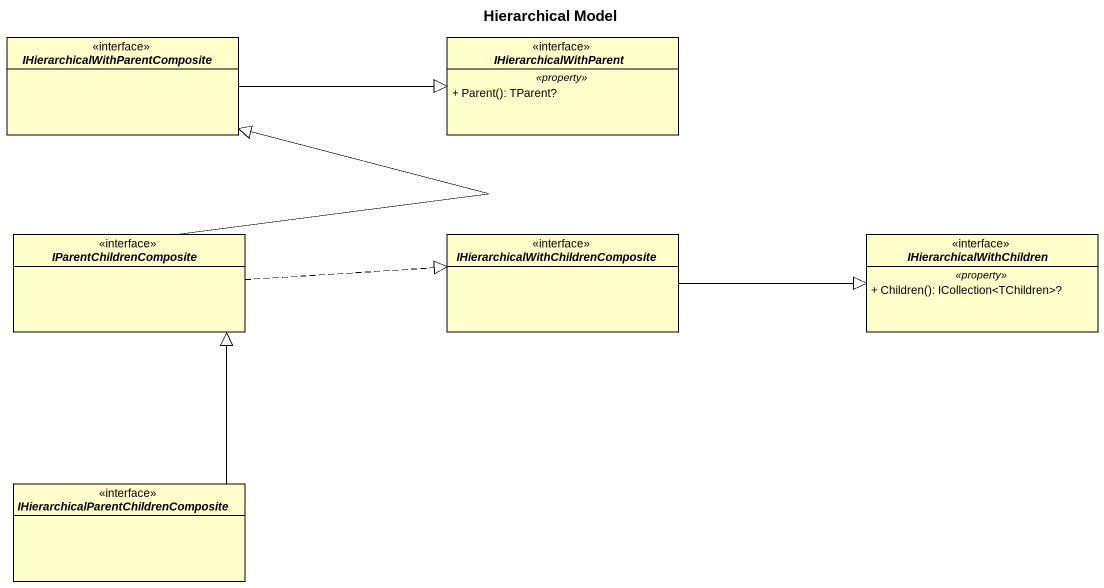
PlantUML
@startuml
title Hierarchical Model
hide circle
hide empty members
skinparam classAttributeIconSize 0
interface "IHierarchicalWithParentComposite" as IHierarchicalWithParentCompo
interface IHierarchicalWithParent {
  .. <<property>> ..
  + Parent(): TParent?
}
interface IParentChildrenComposite
interface "IHierarchicalWithChildrenComposite" as IHierarchicalWithChildrenCom
interface IHierarchicalWithChildren {
  .. <<property>> ..
  + Children(): ICollection<TChildren>?
}
interface "IHierarchicalParentChildrenComposite" as IHierarchicalParentChildrenC
IHierarchicalWithParentCompo -right-|> IHierarchicalWithParent
IParentChildrenComposite -up-|> IHierarchicalWithParentCompo
IParentChildrenComposite .right.|> IHierarchicalWithChildrenCom
IHierarchicalWithChildrenCom -right-|> IHierarchicalWithChildren
IHierarchicalParentChildrenC -up-|> IParentChildrenComposite
@enduml
